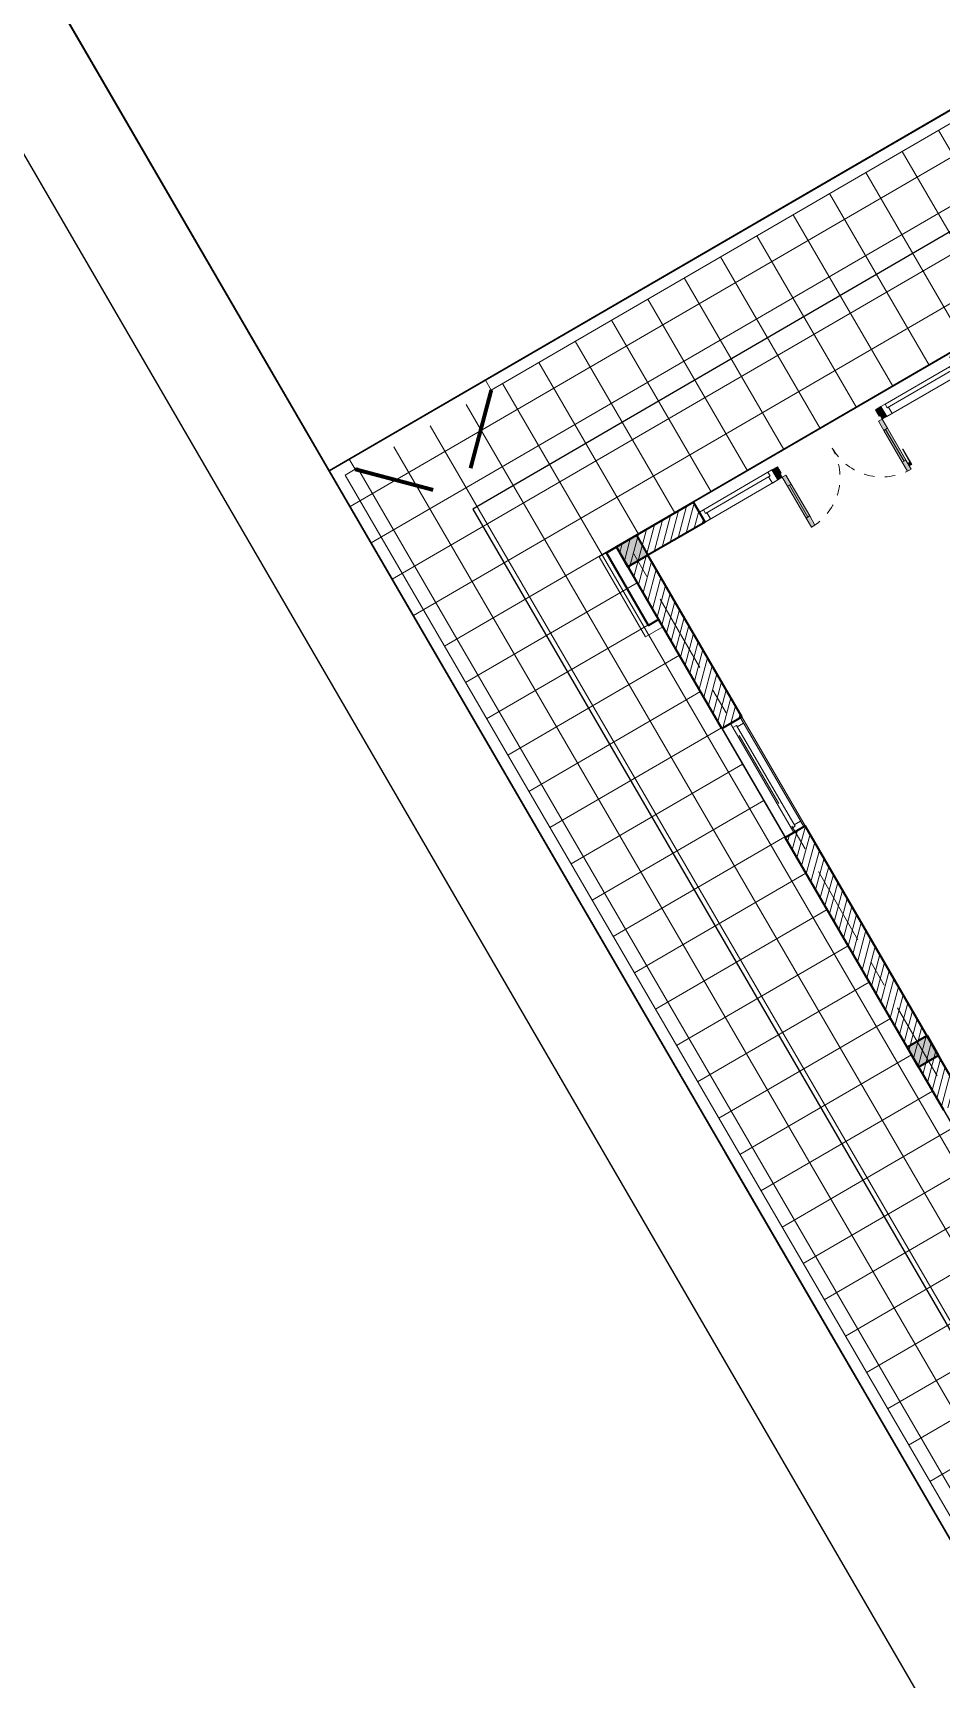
# Model space of a CAD drawing. Header units: millimetres. Extents: x 567980 to 569372, y 2065777 to 2066674.
# Drawn here: x 568851.51 to 568860.16, y 2066159.54 to 2066175.22 of the extents above; entities that cross this region are included whole.
import ezdxf

# ---------------------------------------------------------------- set-up
doc = ezdxf.new("R2010")
doc.units = ezdxf.units.MM
doc.linetypes.add('CENTER', pattern=[3, 1.5, -0.5, 0.5, -0.5])
doc.linetypes.add('HIDDEN', pattern=[0.75, 0.5, -0.25])
for name, color, linetype, lineweight in [('A-COT VACH', 2, 'Continuous', 35), ('A-CUA', 25, 'Continuous', 5), ('A-HATCH', 251, 'Continuous', 5), ('A-NET THAY', 125, 'Continuous', 18), ('A-TRUC', 250, 'CENTER', 5), ('A-TUONG', 255, 'Continuous', 35), ('boDnv', 54, 'Continuous', 25)]:
    doc.layers.add(name, color=color, linetype=linetype, lineweight=lineweight)
for name, color, linetype in [('ChiaLo', 128, 'CENTER'), ('datoHonHop', 42, 'Continuous'), ('datOlienke', 42, 'Continuous'), ('LoLK', 6, 'Continuous'), ('QUYEN', 7, 'Continuous'), ('ViaHeS', 32, 'Continuous')]:
    doc.layers.add(name, color=color, linetype=linetype)
doc.styles.add('rms', font='romans.shx', dxfattribs={"width": 0.7, "bigfont": 'vns.shx'})
doc.linetypes.add('ADL', pattern='A,0.125,-0.15,["++",rms,S=0.5,R=0,X=0,Y=-0.2245],-1.35,1.125', length=2.75)

# ---------------------------------------------------------------- blocks, each defined once
blk = doc.blocks.new('NEN')
at = {"layer": 'boDnv', "color": 10, "linetype": 'ADL', "ltscale": 0.25}
blk.add_lwpolyline([(270.404, -156.648), (272.264, -150.423), (266.19, -138.279), (158.216, -201.014), (167.259, -216.577)], close=True, dxfattribs=at)
blk.add_lwpolyline([(122.207, -155.785), (32.175, -208.166), (29.801, -214.701), (39.524, -241.582, 0.256594), (53.262, -253.666, -0.085173), (69.537, -260.336, 0.265195), (88.352, -261.098, 0.012088), (129.923, -238.27), (165.53, -217.582), (130.973, -158.106)], format="xyb", close=True, dxfattribs=at)
at = {"layer": 'ChiaLo', "ltscale": 5}
for points in [[(266.608, -136.879), (156.849, -200.651)], [(166.897, -217.944), (131.629, -157.245)]]:
    blk.add_lwpolyline(points, dxfattribs=at)
at = {"layer": 'datoHonHop', "linetype": 'ByBlock'}
blk.add_lwpolyline([(122.062, -154.713), (31.359, -207.484), (28.737, -214.7), (38.583, -241.923, 0.256594), (53.045, -254.642, -0.085173), (69.006, -261.184, 0.265195), (88.812, -261.986, 0.012088), (130.425, -239.135), (166.897, -217.944), (131.629, -157.245)], format="xyb", close=True, dxfattribs=at)
at = {"layer": 'datOlienke'}
blk.add_lwpolyline([(271.249, -157.314), (273.336, -150.33), (266.608, -136.879), (156.849, -200.651), (166.897, -217.944)], close=True, dxfattribs=at)
at = {"layer": 'LoLK'}
blk.add_lwpolyline([(163.766, -196.632), (156.849, -200.651), (166.897, -217.944), (173.814, -213.925)], close=True, dxfattribs=at)
at = {"layer": 'ViaHeS'}
blk.add_lwpolyline([(266.608, -136.879), (264.367, -132.399), (154.337, -196.328), (156.849, -200.651)], close=True, dxfattribs=at)
blk = doc.blocks.new('NEN B')
at = {"layer": 'datOlienke'}
blk.add_lwpolyline([(0, 0), (5.313, 4.99), (6.253, 20), (-120.687, 20), (-120.687, 0)], close=True, dxfattribs=at)
at = {"layer": 'LoLK'}
blk.add_lwpolyline([(-112.687, 20), (-120.687, 20), (-120.687, 0), (-112.687, 0)], close=True, dxfattribs=at)
blk = doc.blocks.new('*U295')
at = {"ltscale": 10}
for p, q in [((800, 0), (0, 0)), ((755, -70), (45, -70)), ((755, -110), (45, -110))]:
    blk.add_line(p, q, dxfattribs=at)
for points in [[(0, -110), (45, -110), (45, -70), (60, -70), (60, 0), (0, 0)], [(800, -110), (755, -110), (755, -70), (740, -70), (740, 0), (800, 0)]]:
    blk.add_lwpolyline(points, close=True, dxfattribs=at)
blk = doc.blocks.new('cot gia md a1')
at = {"layer": 'A-NET THAY'}
blk.add_lwpolyline([(880, 0), (880, -190), (0, -190), (0, -110)], dxfattribs=at)
at = {"layer": 'A-TUONG'}
blk.add_lwpolyline([(800, 0), (800, -110), (0, -110), (0, 0)], dxfattribs=at)
blk = doc.blocks.new('cot 220')
at = {"layer": 'A-COT VACH'}
h = blk.add_hatch(color=256, dxfattribs=at)
h.dxf.hatch_style = 1
h.paths.add_polyline_path([(110, 110), (-110, 110), (-110, -110), (110, -110)])
blk.add_lwpolyline([(-110, -110), (110, -110), (110, 110), (-110, 110)], close=True, dxfattribs=at)
blk = doc.blocks.new('*U418')
at = {"ltscale": 10}
for p, q in [((1200, 0), (0, 0)), ((1155, -70), (45, -70)), ((1155, -110), (45, -110))]:
    blk.add_line(p, q, dxfattribs=at)
for points in [[(0, -110), (45, -110), (45, -70), (60, -70), (60, 0), (0, 0)], [(1200, -110), (1155, -110), (1155, -70), (1140, -70), (1140, 0), (1200, 0)]]:
    blk.add_lwpolyline(points, close=True, dxfattribs=at)
blk = doc.blocks.new('*U308')
h = blk.add_hatch(color=254)
h.dxf.hatch_style = 1
h.paths.add_polyline_path([(22, 345), (22, 514), (50, 514), (50, 486), (27, 486), (27, 345)])
h = blk.add_hatch(color=253)
h.dxf.hatch_style = 1
h.paths.add_polyline_path([(50, 450), (90, 450), (90, 550), (50, 550)])
h.paths.add_polyline_path([(50, 100), (90, 100), (90, 0), (50, 0)])
h = blk.add_hatch(color=253)
h.dxf.hatch_style = 1
h.paths.add_polyline_path([(1150, 100), (1110, 100), (1110, 0), (1150, 0)])
h.paths.add_polyline_path([(1150, 450), (1110, 450), (1110, 550), (1150, 550)])
h = blk.add_hatch(color=254)
h.dxf.hatch_style = 1
h.paths.add_polyline_path([(50, 450), (90, 450), (90, 100), (50, 100)])
h = blk.add_hatch(color=254)
h.dxf.hatch_style = 1
h.paths.add_polyline_path([(1110, 450), (1150, 450), (1150, 100), (1110, 100)])
h = blk.add_hatch(color=253)
h.dxf.hatch_style = 1
h.paths.add_polyline_path([(0, 0), (50, 0), (50, -40), (60, -40), (60, -110), (0, -110)])
h = blk.add_hatch(color=253)
h.dxf.hatch_style = 1
h.paths.add_polyline_path([(1200, 0), (1150, 0), (1150, -40), (1140, -40), (1140, -110), (1200, -110)])
at = {"linetype": 'Continuous'}
blk.add_line((70, 100), (70, 450), dxfattribs=at)
for p, q in [((90, 450), (90, 100)), ((1110, 450), (1110, 100)), ((1130, 100), (1130, 450))]:
    blk.add_line(p, q)
for points in [[(22, 345), (22, 514), (50, 514), (50, 486), (27, 486), (27, 345)], [(50, 450), (90, 450), (90, 100), (50, 100)], [(1110, 450), (1150, 450), (1150, 100), (1110, 100)], [(0, 0), (50, 0), (50, -40), (60, -40), (60, -110), (0, -110)], [(1200, 0), (1150, 0), (1150, -40), (1140, -40), (1140, -110), (1200, -110)]]:
    blk.add_lwpolyline(points, close=True)
for points in [[(50, 450), (90, 450), (90, 550), (50, 550), (50, 450)], [(1150, 450), (1110, 450), (1110, 550), (1150, 550), (1150, 450)], [(50, 453), (50, 100)], [(1150, 453), (1150, 100)], [(50, 100), (90, 100), (90, 0), (50, 0), (50, 100)], [(1150, 100), (1110, 100), (1110, 0), (1150, 0), (1150, 100)]]:
    blk.add_lwpolyline(points)
at = {"linetype": 'HIDDEN', "ltscale": 30}
for points in [[(600, 0, 0.414214), (50, 550, 0.414214)], [(600, 0, -0.414214), (1150, 550, -0.414214)]]:
    blk.add_lwpolyline(points, format="xyb", dxfattribs=at)
blk = doc.blocks.new('MB T1 T1 N')
at = {"layer": 'A-HATCH'}
h = blk.add_hatch(dxfattribs=at)
h.set_pattern_fill('SQRTMPLT', color=256, scale=0.4, pattern_type=2)
h.set_pattern_definition([(0, (-126.06567, 83.4005), (0, 0.4), []), (90, (-126.06567, 83.4005), (-0.4, 2e-17), [])])
h.paths.add_polyline_path([(-0.11, -17.11), (-1.2, -17.11), (-4.8, -17.11), (-6, -17.11), (-6, -2), (-1.5, -2), (-1.5, -2), (-0.9, -2), (-0.807, -2), (-0.807, -0.11), (-7.89, -0.11), (-7.89, -0.22), (-8, -0.22), (-8, -1.72), (-7.89, -1.72), (-7.89, -19.78), (-4.99, -19.78), (-4.99, -20), (-0.51, -20), (-0.51, -19.78), (-0.11, -19.78)])
h = blk.add_hatch(dxfattribs=at)
h.set_pattern_fill('ANSI31', color=256, scale=0.5)
h.set_pattern_definition([(45, (-245.69746, -2), (-0.044194174, 0.044194174), [])])
h.paths.add_polyline_path([(-5.78, -2.22), (-5.15, -2.22), (-5.15, -2), (-6, -2), (-6, -4), (-5.78, -4)])
h.paths.add_polyline_path([(-5.78, -5.2), (-6, -5.2), (-6, -8.205), (-5.78, -8.205)])
h.paths.add_polyline_path([(-5.78, -12.39), (-5.65, -12.39), (-5.65, -12.77), (-5.78, -12.77), (-5.78, -12.88), (-5.54, -12.88), (-5.54, -12.28), (-5.78, -12.28), (-5.78, -11.805), (-6, -11.805), (-6, -13.29), (-5.78, -13.29)])
h.paths.add_polyline_path([(-5.78, -14.19), (-6, -14.19), (-6, -17.11), (-4.855, -17.11), (-4.855, -16.78), (-5.78, -16.78)])
h.paths.add_polyline_path([(0, -7.73), (-0.22, -7.73), (-0.22, -12.5), (-0.11, -12.5), (-0.11, -16.78), (-1.255, -16.78), (-1.255, -17.11), (0, -17.11)])
h.paths.add_polyline_path([(0, -5.53), (-1.84, -5.53), (-1.84, -6.18), (-1.62, -6.18), (-1.62, -5.75), (-0.22, -5.75), (-0.22, -7.51), (-1.62, -7.51), (-1.62, -7.08), (-1.84, -7.08), (-1.84, -7.73), (0, -7.73)])
h.paths.add_polyline_path([(0, -2), (-0.9, -2), (-0.9, -2.22), (-0.11, -2.22), (-0.11, -3.82), (-1.73, -3.82), (-1.73, -3.12), (-1.84, -3.12), (-1.84, -4.03), (-1.73, -4.03), (-1.73, -3.93), (-0.11, -3.93), (-0.11, -5.53), (0, -5.53)])
h.paths.add_polyline_path([(-1.5, -2), (-2.35, -2), (-2.35, -2.22), (-1.84, -2.22), (-1.84, -2.32), (-1.73, -2.32), (-1.73, -2.22), (-1.5, -2.22)])
h.paths.add_polyline_path([(-1.73, -4.83), (-1.84, -4.83), (-1.84, -5.53), (-1.73, -5.53)], flags=17)
h.paths.add_polyline_path([(-0.35, -4.86), (-0.11, -4.86), (-0.11, -4.73), (-0.46, -4.73), (-0.46, -5.53), (-0.35, -5.53)], flags=17)
at = {"layer": 'A-NET THAY'}
for p, q in [((0, 0), (-8, 0)), ((-8, -20), (-8, 0)), ((-7.78, -0.11), (-7.78, 0)), ((-6.28, -0.11), (-6.28, 0)), ((-7.89, -19.78), (-7.89, -0.11)), ((-7.78, -0.11), (-7.89, -0.11)), ((-0.11, -0.11), (-6.28, -0.11))]:
    blk.add_line(p, q, dxfattribs=at)
at = {"layer": 'A-NET THAY', "ltscale": 100}
for p, q in [((-2.35, -2), (-5.15, -2)), ((-6, -5.2), (-6, -4)), ((-5.78, -4), (-5.78, -5.2))]:
    blk.add_line(p, q, dxfattribs=at)
at = {"layer": 'A-TRUC', "ltscale": 0.5}
blk.add_line((-5.89, -16.89), (-5.89, -2.11), dxfattribs=at)
at = {"layer": 'A-TUONG'}
for p, q in [((-6, -4), (-6, -2)), ((-5.15, -2), (-6, -2)), ((-5.15, -2.22), (-5.15, -2)), ((-5.15, -2.22), (-5.78, -2.22)), ((-5.78, -4), (-5.78, -2.22)), ((-6, -4), (-5.78, -4)), ((-6, -8.205, 0), (-6, -5.2)), ((-6, -5.2), (-5.78, -5.2)), ((-5.78, -8.205, 0), (-5.78, -5.2))]:
    blk.add_line(p, q, dxfattribs=at)
at = {"layer": 'A-TUONG', "ltscale": 100}
blk.add_line((-5.15, -2.22), (-5.78, -2.22), dxfattribs=at)
at = {"layer": 'Defpoints'}
blk.add_lwpolyline([(-6, -17), (0, -17), (0, -2), (-6, -2)], close=True, dxfattribs=at)
at = {"layer": 'QUYEN'}
for points in [[(-7.78, -0.11, 0.0375, 0.0375, 0), (-7.236, -0.654, 0, 0, 0.192739), (-7.03, -0.11, 0, 0, 1.782882)], [(-6.28, -0.11, 0.0375, 0.0375, 0), (-6.824, -0.654, 0, 0, -0.192739), (-7.03, -0.11, 0, 0, -1.782882)]]:
    blk.add_lwpolyline(points, format="xyseb", dxfattribs=at)
at = {"layer": 'A-COT VACH', "xscale": -0.001, "yscale": 0.001, "zscale": 0.001}
for p in [(-5.89, -2.11), (-5.89, -7.62)]:
    blk.add_blockref('cot 220', p, dxfattribs=at)
at = {"layer": 'A-CUA', "yscale": 0.001, "zscale": 0.001}
for name, p, xscale, rotation in [('*U295', (-5.15, -2.22), -0.001, 180), ('*U308', (-3.15, -2.22), 0.001, 180), ('*U295', (-2.35, -2.22), 0.001, 180), ('*U418', (-5.795, -5.2), -0.001, 270)]:
    blk.add_blockref(name, p, dxfattribs=dict(at, xscale=xscale, rotation=rotation))
at = {"layer": 'A-NET THAY', "xscale": 0.001, "yscale": 0.001, "zscale": 0.001, "rotation": 270}
blk.add_blockref('cot gia md a1', (-6, -2), dxfattribs=at)
blk = doc.blocks.new('MBT1 B')
at = {"layer": 'LoLK'}
for name, p in [('NEN B', (0, 0)), ('MB T1 T1 N', (-112.687, 20))]:
    blk.add_blockref(name, p, dxfattribs=at)

msp = doc.modelspace()

# ---------------------------------------------------------------- block references
at = {"layer": 'boDnv'}
msp.add_blockref('NEN', (568697.481, 2066371.697), dxfattribs=at)

# ---------------------------------------------------------------- next in the draw order: block references
at = {"layer": 'LoLK', "rotation": 30.15743675345276}
msp.add_blockref('MBT1 B', (568968.73, 2066214.384), dxfattribs=at)

doc.saveas('drawing.dxf')
